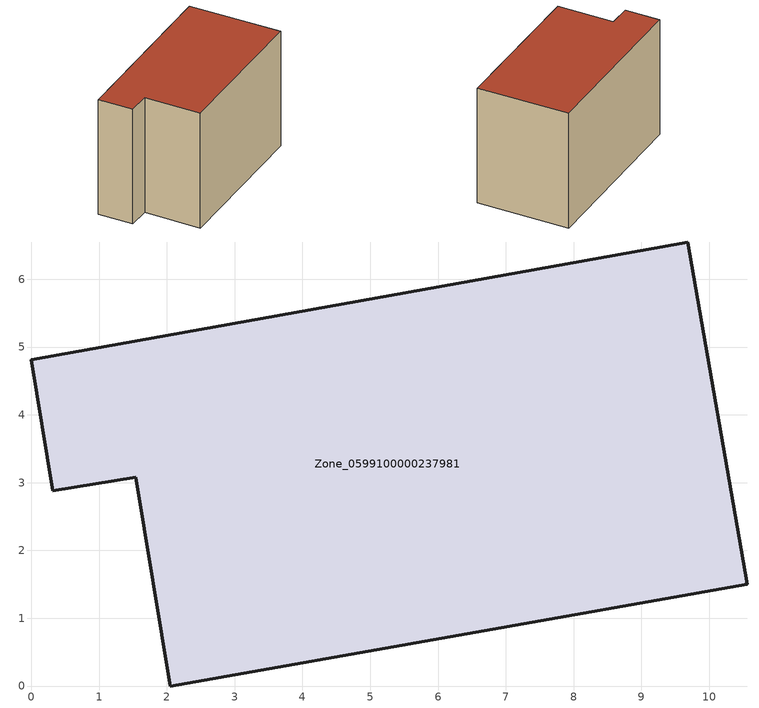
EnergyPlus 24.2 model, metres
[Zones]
Zone_0599100000237981
 floor ground (C_G): 1.54,3.08 0.32,2.88 0,4.81 9.68,6.55 10.56,1.5 2.05,0 z0
 wall outside (C_F): 9.68,6.55 0,4.81 0.32,2.88 1.54,3.08 2.05,0 10.56,1.5 9.68,6.55 z0:6.69
 roof outside (C_R): 2.05,0 10.56,1.5 9.68,6.55 0,4.81 0.32,2.88 1.54,3.08 z6.69
[BUILDING]
Pand.0599100000237981: North Axis=0; Terrain=City; Loads Convergence Tolerance Value=0.04; Temperature Convergence Tolerance Value=0.4; Solar Distribution=FullExterior; Maximum Number of Warmup Days=25; Minimum Number of Warmup Days=1
[Site:Location]
Rotterdam.The.Hague.AP_ZH_NLD Design_Conditions: Latitude=51.96; Longitude=4.45; Time Zone=1; Elevation=-4.5
[SITE:GROUNDTEMPERATURE:BUILDINGSURFACE]
18, 18, 18, 18, 18, 18, 18, 18, 18, 18, 18, 18
[MATERIAL] Thermal Absorptance=0.9; Solar Absorptance=0.7; Visible Absorptance=0.7
Name | Roughness | Thickness | Conductivity | Density | Specific Heat
G.TI.1946 | MediumSmooth | 0.15 | 1 | 540 | 1210
F.TI.1946 | Rough | 0.3 | 0.857143 | 1920 | 840
R.TI.1946 | MediumRough | 0.2 | 0.1 | 1500 | 1000
[CONSTRUCTION]
C_G: G.TI.1946
C_F: F.TI.1946
C_R: R.TI.1946
[ZONE]
Zone_0599100000237981: Type=1; Multiplier=1; Ceiling Height=Autocalculate; Volume=Autocalculate; Floor Area=autocalculate; Part of Total Floor Area=Yes
[ZONEINFILTRATION:DESIGNFLOWRATE]
Infil_Zone_0599100000237981: Zone or ZoneList or Space or SpaceList=Zone_0599100000237981; Schedule=AlwaysOn; Design Flow Rate Calculation Method=Flow/Area; Flow Rate per Floor Area=0.003; Constant Term Coefficient=1; Temperature Term Coefficient=0; Velocity Term Coefficient=0; Velocity Squared Term Coefficient=0
[HVACTEMPLATE:ZONE:IDEALLOADSAIRSYSTEM]
Zone_0599100000237981: Maximum Heating Supply Air Temperature=50; Minimum Cooling Supply Air Temperature=13; Maximum Heating Supply Air Humidity Ratio=0.0156; Minimum Cooling Supply Air Humidity Ratio=0.0077; Heating Limit=NoLimit; Cooling Limit=NoLimit; Dehumidification Control Type=ConstantSensibleHeatRatio; Cooling Sensible Heat Ratio=0.7; Dehumidification Setpoint=60; Humidification Control Type=None; Humidification Setpoint=30; Outdoor Air Method=None; Outdoor Air Flow Rate per Person=0.00944; Outdoor Air Flow Rate per Zone Floor Area=0; Outdoor Air Flow Rate per Zone=0; Demand Controlled Ventilation Type=None; Outdoor Air Economizer Type=NoEconomizer; Heat Recovery Type=None; Sensible Heat Recovery Effectiveness=0.7; Latent Heat Recovery Effectiveness=0.65
[ZONECONTROL:THERMOSTAT]
ThermostatControl_Zone_0599100000237981: Zone or ZoneList=Zone_0599100000237981; Control Type Schedule=DualSetpointControlType; Control 1=Thermostat_Zone_0599100000237981; Temperature Difference Between Cutout And Setpoint=0
[THERMOSTATSETPOINT:DUALSETPOINT]
Thermostat_Zone_0599100000237981: Heating Setpoint Temperature Schedule=HeatingSetpoint_Zone_0599100000237981; Cooling Setpoint Temperature Schedule=CoolingSetpoint_Zone_0599100000237981
[SCHEDULE:COMPACT]
HeatingSetpoint_Zone_0599100000237981: Through: 12/31, For: AllDays, Until: 24:00, 21
CoolingSetpoint_Zone_0599100000237981: Through: 12/31, For: AllDays, Until: 24:00, 24
DualSetpointControlType: Through: 12/31, For: AllDays, Until: 24:00, 4
AlwaysOn: Through: 12/31, For: AllDays, Until: 24:00, 1
